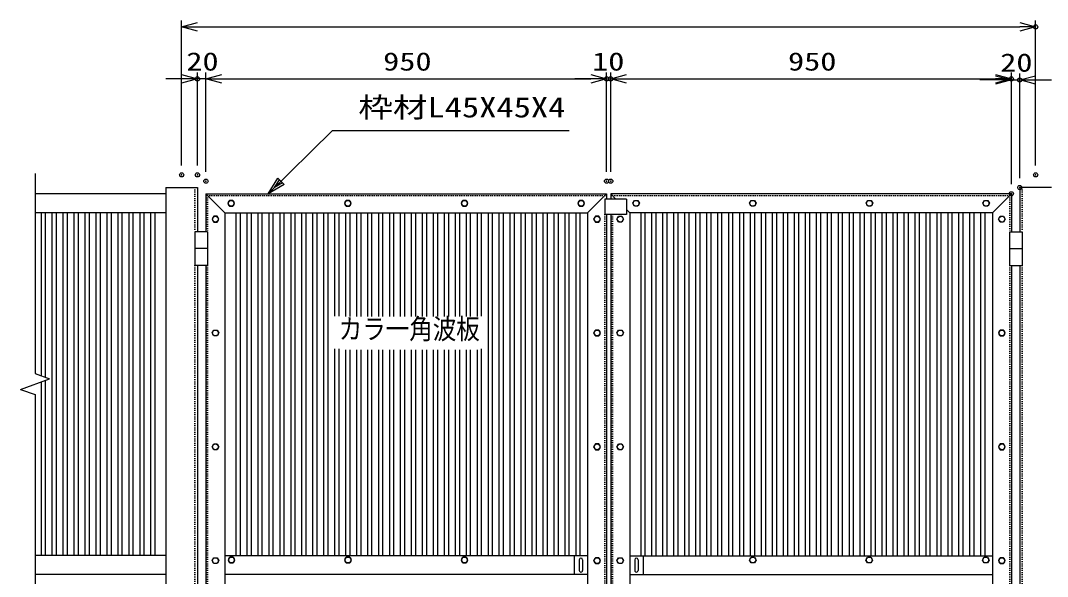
# Model space of a CAD drawing. Units: millimetres, scale not verified. Extents: x -4455 to 4455, y -3150 to 3150.
# Drawn here: x 26 to 2461, y -330 to 988 of the extents above; entities that cross this region are included whole.
import ezdxf
from ezdxf.enums import TextEntityAlignment as Align

# ---------------------------------------------------------------- set-up
doc = ezdxf.new("R2010")
doc.units = ezdxf.units.MM
doc.header["$LTSCALE"] = 20
doc.header["$PDMODE"] = 32
doc.header["$PDSIZE"] = 10
doc.linetypes.add('USER1', pattern=[0.26, 0.01, -0.25])
for name, color, linetype, lineweight in [('0-0_1', 7, 'Continuous', 25), ('0-2_2', 7, 'Continuous', 25), ('0-3_EXTCNT-L', 1, 'Continuous', 25), ('0-4_0', 2, 'Continuous', 25)]:
    doc.layers.add(name, color=color, linetype=linetype, lineweight=lineweight)
doc.layers.add('0-5_DEFPOINTS', color=7, linetype='Continuous')
doc.styles.add('ＭＳ ゴシック', font='')
doc.styles.get('ＭＳ ゴシック').set_extended_font_data('MS Gothic')

# ---------------------------------------------------------------- blocks, each defined once
blk = doc.blocks.new('_Open30')
at = {"layer": '0-4_0'}
blk.add_line((0, 0), (-20, 0), dxfattribs=at)
blk.add_lwpolyline([(-20, 5.36), (0, 0), (-20, -5.36)], dxfattribs=at)

msp = doc.modelspace()

# ---------------------------------------------------------------- linework, layer by layer
at = {"layer": '0-0_1', "color": 4}
for p, q in [((613.61, 577.44), (765.59, 727.44)), ((765.59, 727.44), (1326.92, 727.44)), ((60.37, 625.36), (60.37, 151.19)), ((60.37, 151.19), (94.71, 138.69)), ((26.03, 113.69), (94.71, 138.69)), ((26.03, 113.69), (60.37, 101.19)), ((60.37, 101.19), (60.37, -588.81))]:
    msp.add_line(p, q, dxfattribs=at)
at = {"layer": '0-0_1'}
for p, q in [((370.59, 592.44), (445.59, 592.44)), ((370.59, 592.44), (370.59, -1322.56)), ((445.59, 592.44), (445.59, 487.44)), ((2395.59, 592.44), (2395.59, 487.44)), ((2470.59, 592.44), (2395.59, 592.44)), ((370.59, 577.44), (60.37, 577.44)), ((465.59, 577.44), (465.59, 487.44)), ((465.59, 577.44), (1415.59, 577.44)), ((510.59, 532.44), (465.59, 577.44)), ((1370.59, 532.44), (1415.59, 577.44)), ((1415.59, 577.44), (1415.59, 565.08)), ((1437.95, 565.08), (1425.59, 577.44)), ((1425.59, 577.44), (1425.59, 565.08)), ((2375.59, 577.44), (1425.59, 577.44)), ((1462.76, 565.08), (1462.76, 528.23)), ((2330.59, 532.44), (2375.59, 577.44)), ((2375.59, 577.44), (2375.59, 487.44)), ((1470.59, 532.44), (1462.76, 540.27)), ((370.59, 532.44), (60.37, 532.44)), ((74.59, 532.44), (74.59, 146.01)), ((84.59, 532.44), (84.59, 142.37)), ((100.59, 532.44), (100.59, -280.06)), ((110.59, 532.44), (110.59, -280.06)), ((126.59, 532.44), (126.59, -280.06)), ((136.59, 532.44), (136.59, -280.06)), ((152.59, 532.44), (152.59, -280.06)), ((162.59, 532.44), (162.59, -280.06)), ((178.59, 532.44), (178.59, -280.06)), ((188.59, 532.44), (188.59, -280.06)), ((204.59, 532.44), (204.59, -280.06)), ((214.59, 532.44), (214.59, -280.06)), ((230.59, 532.44), (230.59, -280.06)), ((240.59, 532.44), (240.59, -280.06)), ((256.59, 532.44), (256.59, -280.06)), ((266.59, 532.44), (266.59, -280.06)), ((282.59, 532.44), (282.59, -280.06)), ((292.59, 532.44), (292.59, -280.06)), ((308.59, 532.44), (308.59, -280.06)), ((318.59, 532.44), (318.59, -280.06)), ((334.59, 532.44), (334.59, -280.06)), ((344.59, 532.44), (344.59, -280.06)), ((510.59, 532.44), (1370.59, 532.44)), ((510.59, 532.44), (510.59, -281.06)), ((536.59, 532.44), (536.59, -281.06)), ((546.59, 532.44), (546.59, -281.06)), ((562.59, 532.44), (562.59, -281.06)), ((572.59, 532.44), (572.59, -281.06)), ((588.59, 532.44), (588.59, -281.06)), ((598.59, 532.44), (598.59, -281.06)), ((614.59, 532.44), (614.59, -281.06)), ((624.59, 532.44), (624.59, -281.06)), ((640.59, 532.44), (640.59, -281.06)), ((650.59, 532.44), (650.59, -281.06)), ((666.59, 532.44), (666.59, -281.06)), ((676.59, 532.44), (676.59, -281.06)), ((692.59, 532.44), (692.59, -281.06)), ((702.59, 532.44), (702.59, -281.06)), ((718.59, 532.44), (718.59, -281.06)), ((728.59, 532.44), (728.59, -281.06)), ((744.59, 532.44), (744.59, -281.06)), ((754.59, 532.44), (754.59, -281.06)), ((770.59, 532.44), (770.59, 286.97)), ((780.59, 532.44), (780.59, 286.97)), ((796.59, 532.44), (796.59, 286.42)), ((806.59, 532.44), (806.59, 286.42)), ((822.59, 532.44), (822.59, 286.42)), ((832.59, 532.44), (832.59, 286.42)), ((848.59, 532.44), (848.59, 286.42)), ((858.59, 532.44), (858.59, 286.42)), ((874.59, 532.44), (874.59, 286.42)), ((884.59, 532.44), (884.59, 286.42)), ((900.59, 532.44), (900.59, 286.42)), ((910.59, 532.44), (910.59, 286.42)), ((926.59, 532.44), (926.59, 286.42)), ((936.59, 532.44), (936.59, 286.42)), ((952.59, 532.44), (952.59, 286.42)), ((962.59, 532.44), (962.59, 286.42)), ((978.59, 532.44), (978.59, 286.42)), ((988.59, 532.44), (988.59, 286.42)), ((1004.59, 532.44), (1004.59, 286.42)), ((1014.59, 532.44), (1014.59, 286.42)), ((1030.59, 532.44), (1030.59, 286.42)), ((1040.59, 532.44), (1040.59, 286.42)), ((1056.59, 532.44), (1056.59, 286.42)), ((1066.59, 532.44), (1066.59, 286.42)), ((1082.59, 532.44), (1082.59, 286.42)), ((1092.59, 532.44), (1092.59, 286.42)), ((1108.59, 532.44), (1108.59, 286.42)), ((1118.59, 532.44), (1118.59, 286.97)), ((1134.59, 532.44), (1134.59, -281.06)), ((1144.59, 532.44), (1144.59, -281.06)), ((1160.59, 532.44), (1160.59, -281.06)), ((1170.59, 532.44), (1170.59, -281.06)), ((1186.59, 532.44), (1186.59, -281.06)), ((1196.59, 532.44), (1196.59, -281.06)), ((1212.59, 532.44), (1212.59, -281.06)), ((1222.59, 532.44), (1222.59, -281.06)), ((1238.59, 532.44), (1238.59, -281.06)), ((1248.59, 532.44), (1248.59, -281.06)), ((1264.59, 532.44), (1264.59, -281.06)), ((1274.59, 532.44), (1274.59, -281.06)), ((1290.59, 532.44), (1290.59, -281.06)), ((1300.59, 532.44), (1300.59, -281.06)), ((1316.59, 532.44), (1316.59, -281.06)), ((1326.59, 532.44), (1326.59, -281.06)), ((1342.59, 532.44), (1342.59, -281.06)), ((1352.59, 532.44), (1352.59, -281.06)), ((1370.59, 532.44), (1370.59, -281.06)), ((1462.76, 528.23), (1411.59, 528.23)), ((1415.59, 528.23), (1415.59, -892.56)), ((1425.59, 528.23), (1425.59, -892.56)), ((2330.59, 532.44), (1470.59, 532.44)), ((1470.59, 532.44), (1470.59, -281.06)), ((1496.59, 532.44), (1496.59, -281.06)), ((1506.59, 532.44), (1506.59, -281.06)), ((1522.59, 532.44), (1522.59, -281.06)), ((1532.59, 532.44), (1532.59, -281.06)), ((1548.59, 532.44), (1548.59, -281.06)), ((1558.59, 532.44), (1558.59, -281.06)), ((1574.59, 532.44), (1574.59, -281.06)), ((1584.59, 532.44), (1584.59, -281.06)), ((1600.59, 532.44), (1600.59, -281.06)), ((1610.59, 532.44), (1610.59, -281.06)), ((1626.59, 532.44), (1626.59, -281.06)), ((1636.59, 532.44), (1636.59, -281.06)), ((1652.59, 532.44), (1652.59, -281.06)), ((1662.59, 532.44), (1662.59, -281.06)), ((1678.59, 532.44), (1678.59, -281.06)), ((1688.59, 532.44), (1688.59, -281.06)), ((1704.59, 532.44), (1704.59, -281.06)), ((1714.59, 532.44), (1714.59, -281.06)), ((1730.59, 532.44), (1730.59, -281.06)), ((1740.59, 532.44), (1740.59, -281.06)), ((1756.59, 532.44), (1756.59, -281.06)), ((1766.59, 532.44), (1766.59, -281.06)), ((1782.59, 532.44), (1782.59, -281.06)), ((1792.59, 532.44), (1792.59, -281.06)), ((1808.59, 532.44), (1808.59, -281.06)), ((1818.59, 532.44), (1818.59, -281.06)), ((1834.59, 532.44), (1834.59, -281.06)), ((1844.59, 532.44), (1844.59, -281.06)), ((1860.59, 532.44), (1860.59, -281.06)), ((1870.59, 532.44), (1870.59, -281.06)), ((1886.59, 532.44), (1886.59, -281.06)), ((1896.59, 532.44), (1896.59, -281.06)), ((1912.59, 532.44), (1912.59, -281.06)), ((1922.59, 532.44), (1922.59, -281.06)), ((1938.59, 532.44), (1938.59, -281.06)), ((1948.59, 532.44), (1948.59, -281.06)), ((1964.59, 532.44), (1964.59, -281.06)), ((1974.59, 532.44), (1974.59, -281.06)), ((1990.59, 532.44), (1990.59, -281.06)), ((2000.59, 532.44), (2000.59, -281.06)), ((2016.59, 532.44), (2016.59, -281.06)), ((2026.59, 532.44), (2026.59, -281.06)), ((2042.59, 532.44), (2042.59, -281.06)), ((2052.59, 532.44), (2052.59, -281.06)), ((2068.59, 532.44), (2068.59, -281.06)), ((2078.59, 532.44), (2078.59, -281.06)), ((2094.59, 532.44), (2094.59, -281.06)), ((2104.59, 532.44), (2104.59, -281.06)), ((2120.59, 532.44), (2120.59, -281.06)), ((2130.59, 532.44), (2130.59, -281.06)), ((2146.59, 532.44), (2146.59, -281.06)), ((2156.59, 532.44), (2156.59, -281.06)), ((2172.59, 532.44), (2172.59, -281.06)), ((2182.59, 532.44), (2182.59, -281.06)), ((2198.59, 532.44), (2198.59, -281.06)), ((2208.59, 532.44), (2208.59, -281.06)), ((2224.59, 532.44), (2224.59, -281.06)), ((2234.59, 532.44), (2234.59, -281.06)), ((2250.59, 532.44), (2250.59, -281.06)), ((2260.59, 532.44), (2260.59, -281.06)), ((2276.59, 532.44), (2276.59, -281.06)), ((2286.59, 532.44), (2286.59, -281.06)), ((2302.59, 532.44), (2302.59, -281.06)), ((2312.59, 532.44), (2312.59, -281.06)), ((2330.59, 532.44), (2330.59, -281.06)), ((469.59, 487.44), (439.59, 487.44)), ((439.59, 487.44), (439.59, 407.44)), ((469.59, 487.44), (469.59, 407.44)), ((2371.59, 487.44), (2401.59, 487.44)), ((2371.59, 407.44), (2371.59, 487.44)), ((2401.59, 487.44), (2401.59, 407.44)), ((469.59, 447.44), (439.59, 447.44)), ((2371.59, 447.44), (2401.59, 447.44)), ((469.59, 407.44), (439.59, 407.44)), ((445.59, 407.44), (445.59, -722.56)), ((465.59, 407.44), (465.59, -722.56)), ((2371.59, 407.44), (2401.59, 407.44)), ((2375.59, 407.44), (2375.59, -722.56)), ((2395.59, 407.44), (2395.59, -722.56)), ((770.59, 209.46), (770.59, -281.06)), ((780.59, 209.46), (780.59, -281.06)), ((796.59, 207.57), (796.59, -281.06)), ((806.59, 207.57), (806.59, -281.06)), ((822.59, 207.57), (822.59, -281.06)), ((832.59, 207.57), (832.59, -281.06)), ((848.59, 207.57), (848.59, -281.06)), ((858.59, 207.57), (858.59, -281.06)), ((874.59, 207.57), (874.59, -281.06)), ((884.59, 207.57), (884.59, -281.06)), ((900.59, 207.57), (900.59, -281.06)), ((910.59, 207.57), (910.59, -281.06)), ((926.59, 207.57), (926.59, -281.06)), ((936.59, 207.57), (936.59, -281.06)), ((952.59, 207.57), (952.59, -281.06)), ((962.59, 207.57), (962.59, -281.06)), ((978.59, 207.57), (978.59, -281.06)), ((988.59, 207.57), (988.59, -281.06)), ((1004.59, 207.57), (1004.59, -281.06)), ((1014.59, 207.57), (1014.59, -281.06)), ((1030.59, 207.57), (1030.59, -281.06)), ((1040.59, 207.57), (1040.59, -281.06)), ((1056.59, 207.57), (1056.59, -281.06)), ((1066.59, 207.57), (1066.59, -281.06)), ((1082.59, 207.57), (1082.59, -281.06)), ((1092.59, 207.57), (1092.59, -281.06)), ((1108.59, 207.57), (1108.59, -281.06)), ((1118.59, 209.46), (1118.59, -281.06)), ((74.59, 131.36), (74.59, -280.06)), ((84.59, 135), (84.59, -280.06)), ((370.59, -280.06), (60.37, -280.06)), ((1370.59, -281.06), (510.59, -281.06)), ((510.59, -281.06), (510.59, -379.06)), ((1338.99, -281.06), (1338.99, -325.06)), ((1350.79, -290.56), (1350.79, -315.56)), ((1358.79, -290.56), (1358.79, -315.56)), ((1370.59, -281.06), (1370.59, -379.06)), ((1470.59, -281.06), (2330.59, -281.06)), ((1470.59, -281.06), (1470.59, -379.06)), ((1482.39, -290.56), (1482.39, -315.56)), ((1490.39, -290.56), (1490.39, -315.56)), ((1502.19, -281.06), (1502.19, -325.06)), ((2330.59, -281.06), (2330.59, -379.06)), ((370.59, -325.06), (60.37, -325.06)), ((1370.59, -325.06), (510.59, -325.06)), ((1470.59, -325.06), (2330.59, -325.06))]:
    msp.add_line(p, q, dxfattribs=at)
at = {"layer": '0-0_1', "linetype": 'USER1'}
for p, q in [((439.59, 592.44), (439.59, 487.44)), ((2401.59, 592.44), (2401.59, 487.44)), ((469.59, 573.44), (1411.59, 573.44)), ((469.59, 573.44), (469.59, 487.44)), ((1411.59, 573.44), (1411.59, 565.08)), ((2371.59, 573.44), (1429.59, 573.44)), ((1429.59, 573.44), (1429.59, 565.08)), ((2371.59, 573.44), (2371.59, 487.44)), ((1411.59, 528.23), (1411.59, -888.56)), ((1429.59, 528.23), (1429.59, -888.56)), ((439.59, 407.44), (439.59, -722.56)), ((469.59, 407.44), (469.59, -722.56)), ((2371.59, 407.44), (2371.59, -722.56)), ((2401.59, 407.44), (2401.59, -722.56))]:
    msp.add_line(p, q, dxfattribs=at)
at = {"layer": '0-0_1', "color": 4}
msp.add_lwpolyline([(650.88, 599.47), (613.61, 577.44), (636.13, 614.41)], close=True, dxfattribs=at)
msp.add_lwpolyline([(647.19, 603.2), (628.56, 592.19), (639.81, 610.68)], dxfattribs=at)
at = {"layer": '0-0_1'}
msp.add_lwpolyline([(1462.76, 565.08), (1411.59, 565.08), (1411.59, 528.23)], dxfattribs=at)
for centre, start, end in [((1354.79, -290.56), 0, 179.99992), ((1486.39, -290.56), 0.00008, 180), ((1354.79, -315.56), 179.99992, 0), ((1486.39, -315.56), 180, 0.00008)]:
    msp.add_arc(centre, 4, start, end, dxfattribs=at)
at = {"layer": '0-2_2'}
for points in [[(533.59, 554.94), (529.59, 561.87), (521.59, 561.87), (517.59, 554.94), (521.59, 548.01), (529.59, 548.01)], [(810.26, 554.94), (806.26, 561.87), (798.26, 561.87), (794.26, 554.94), (798.26, 548.01), (806.26, 548.01)], [(1086.92, 554.94), (1082.92, 561.87), (1074.92, 561.87), (1070.92, 554.94), (1074.92, 548.01), (1082.92, 548.01)], [(1363.59, 554.94), (1359.59, 561.87), (1351.59, 561.87), (1347.59, 554.94), (1351.59, 548.01), (1359.59, 548.01)], [(1477.59, 554.94), (1481.59, 561.87), (1489.59, 561.87), (1493.59, 554.94), (1489.59, 548.01), (1481.59, 548.01)], [(1754.26, 554.94), (1758.26, 561.87), (1766.26, 561.87), (1770.26, 554.94), (1766.26, 548.01), (1758.26, 548.01)], [(2030.93, 554.94), (2034.93, 561.87), (2042.93, 561.87), (2046.93, 554.94), (2042.93, 548.01), (2034.93, 548.01)], [(2307.59, 554.94), (2311.59, 561.87), (2319.59, 561.87), (2323.59, 554.94), (2319.59, 548.01), (2311.59, 548.01)], [(496.09, 517.44), (492.09, 524.37), (484.09, 524.37), (480.09, 517.44), (484.09, 510.51), (492.09, 510.51)], [(1401.09, 517.44), (1397.09, 524.37), (1389.09, 524.37), (1385.09, 517.44), (1389.09, 510.51), (1397.09, 510.51)], [(1440.09, 517.44), (1444.09, 524.37), (1452.09, 524.37), (1456.09, 517.44), (1452.09, 510.51), (1444.09, 510.51)], [(2345.09, 517.44), (2349.09, 524.37), (2357.09, 524.37), (2361.09, 517.44), (2357.09, 510.51), (2349.09, 510.51)], [(480.09, 247.44), (484.09, 254.37), (492.09, 254.37), (496.09, 247.44), (492.09, 240.51), (484.09, 240.51)], [(1401.09, 247.44), (1397.09, 254.37), (1389.09, 254.37), (1385.09, 247.44), (1389.09, 240.51), (1397.09, 240.51)], [(1440.09, 247.44), (1444.09, 254.37), (1452.09, 254.37), (1456.09, 247.44), (1452.09, 240.51), (1444.09, 240.51)], [(2361.09, 247.44), (2357.09, 254.37), (2349.09, 254.37), (2345.09, 247.44), (2349.09, 240.51), (2357.09, 240.51)], [(480.09, -22.56), (484.09, -15.63), (492.09, -15.63), (496.09, -22.56), (492.09, -29.49), (484.09, -29.49)], [(1401.09, -22.56), (1397.09, -15.63), (1389.09, -15.63), (1385.09, -22.56), (1389.09, -29.49), (1397.09, -29.49)], [(1440.09, -22.56), (1444.09, -15.63), (1452.09, -15.63), (1456.09, -22.56), (1452.09, -29.49), (1444.09, -29.49)], [(2361.09, -22.56), (2357.09, -15.63), (2349.09, -15.63), (2345.09, -22.56), (2349.09, -29.49), (2357.09, -29.49)], [(480.09, -292.56), (484.09, -285.63), (492.09, -285.63), (496.09, -292.56), (492.09, -299.49), (484.09, -299.49)], [(534.39, -291.06), (530.39, -284.13), (522.39, -284.13), (518.39, -291.06), (522.39, -297.99), (530.39, -297.99)], [(810.52, -291.06), (806.52, -284.13), (798.52, -284.13), (794.52, -291.06), (798.52, -297.99), (806.52, -297.99)], [(1086.66, -291.06), (1082.66, -284.13), (1074.66, -284.13), (1070.66, -291.06), (1074.66, -297.99), (1082.66, -297.99)], [(1401.09, -292.56), (1397.09, -285.63), (1389.09, -285.63), (1385.09, -292.56), (1389.09, -299.49), (1397.09, -299.49)], [(1440.09, -292.56), (1444.09, -285.63), (1452.09, -285.63), (1456.09, -292.56), (1452.09, -299.49), (1444.09, -299.49)], [(1754.53, -291.06), (1758.53, -284.13), (1766.53, -284.13), (1770.53, -291.06), (1766.53, -297.99), (1758.53, -297.99)], [(2030.66, -291.06), (2034.66, -284.13), (2042.66, -284.13), (2046.66, -291.06), (2042.66, -297.99), (2034.66, -297.99)], [(2306.79, -291.06), (2310.79, -284.13), (2318.79, -284.13), (2322.79, -291.06), (2318.79, -297.99), (2310.79, -297.99)], [(2361.09, -292.56), (2357.09, -285.63), (2349.09, -285.63), (2345.09, -292.56), (2349.09, -299.49), (2357.09, -299.49)]]:
    msp.add_lwpolyline(points, close=True, dxfattribs=at)
for centre in [(525.59, 554.94), (802.26, 554.94), (1078.92, 554.94), (1355.59, 554.94), (1485.59, 554.94), (1762.26, 554.94), (2038.93, 554.94), (2315.59, 554.94), (488.09, 517.44), (1393.09, 517.44), (1448.09, 517.44), (2353.09, 517.44), (488.09, 247.44), (1393.09, 247.44), (1448.09, 247.44), (2353.09, 247.44), (488.09, -22.56), (1393.09, -22.56), (1448.09, -22.56), (2353.09, -22.56), (488.09, -292.56), (526.39, -291.06), (802.52, -291.06), (1078.66, -291.06), (1393.09, -292.56), (1448.09, -292.56), (1762.53, -291.06), (2038.66, -291.06), (2314.79, -291.06), (2353.09, -292.56)]:
    msp.add_circle(centre, 6.93, dxfattribs=at)
at = {"layer": '0-3_EXTCNT-L'}
for p, q in [((408.09, 644.94), (408.09, 988.41)), ((2433.09, 644.94), (2433.09, 988.41)), ((445.59, 644.94), (445.59, 865.08)), ((465.59, 629.94), (465.59, 865.08)), ((465.59, 629.94), (465.59, 865.08)), ((1415.59, 629.94), (1415.59, 865.08)), ((1415.59, 629.94), (1415.59, 865.08)), ((1425.59, 629.94), (1425.59, 865.08)), ((1425.59, 629.94), (1425.59, 865.08)), ((2375.59, 599.94), (2375.59, 865.08)), ((2375.59, 599.94), (2375.59, 862.44)), ((2395.59, 614.94), (2395.59, 862.44))]:
    msp.add_line(p, q, dxfattribs=at)
at = {"layer": '0-3_EXTCNT-L', "color": 2}
for p, q in [((445.59, 973.41), (2395.59, 973.41)), ((408.09, 850.08), (370.59, 850.08)), ((465.59, 850.08), (445.59, 850.08)), ((503.09, 850.08), (1378.09, 850.08)), ((503.09, 850.08), (540.59, 850.08)), ((1378.09, 850.08), (1340.59, 850.08)), ((1415.59, 850.08), (1425.59, 850.08)), ((1463.09, 850.08), (1500.59, 850.08)), ((1463.09, 850.08), (2338.09, 850.08)), ((2338.09, 847.44), (2300.59, 847.44)), ((2375.59, 847.44), (2395.59, 847.44)), ((2433.09, 847.44), (2470.59, 847.44))]:
    msp.add_line(p, q, dxfattribs=at)
at = {"layer": '0-5_DEFPOINTS'}
for p in [(2433.09, 973.41), (445.59, 850.08), (1415.59, 850.08), (1425.59, 850.08), (2375.59, 850.08), (2395.59, 847.44), (408.09, 622.44), (445.59, 622.44), (465.59, 607.44), (1415.59, 607.44), (1415.59, 607.44), (1425.59, 607.44), (2433.09, 622.44), (2395.59, 592.44), (2375.59, 577.44)]:
    msp.add_point(p, dxfattribs=at)

# ---------------------------------------------------------------- block references
at = {"layer": '0-3_EXTCNT-L', "xscale": 1.875, "yscale": 1.875, "rotation": 180}
for p in [(408.09, 973.41), (465.59, 850.08), (465.59, 850.08), (1425.59, 850.08), (1425.59, 850.08), (2395.59, 847.44)]:
    msp.add_blockref('_Open30', p, dxfattribs=at)
at = {"layer": '0-3_EXTCNT-L', "xscale": 1.875, "yscale": 1.875}
for p in [(2433.09, 973.41), (445.59, 850.08), (1415.59, 850.08), (1415.59, 850.08), (2375.59, 850.08), (2375.59, 847.44)]:
    msp.add_blockref('_Open30', p, dxfattribs=at)

# ---------------------------------------------------------------- texts
at = {"layer": '0-0_1', "color": 4, "style": 'ＭＳ ゴシック'}
for s, width, p in [('枠材L45X45X4', 1.25, (827, 744.22)), ('カラ一角波板', 0.85, (780.51, 218.6))]:
    msp.add_text(s, height=48.09, dxfattribs=dict(at, width=width)).set_placement(p, align=Align.BOTTOM_LEFT)
at = {"layer": '0-3_EXTCNT-L', "color": 3, "style": 'ＭＳ ゴシック', "width": 1.3}
for s, p in [('20', (419.16, 856.75)), ('950', (885.95, 856.75)), ('10', (1381.43, 856.75)), ('950', (1845.95, 856.75)), ('20', (2349.16, 854.11))]:
    msp.add_text(s, height=43.26, dxfattribs=at).set_placement(p, align=Align.BOTTOM_LEFT)

doc.saveas('drawing.dxf')
